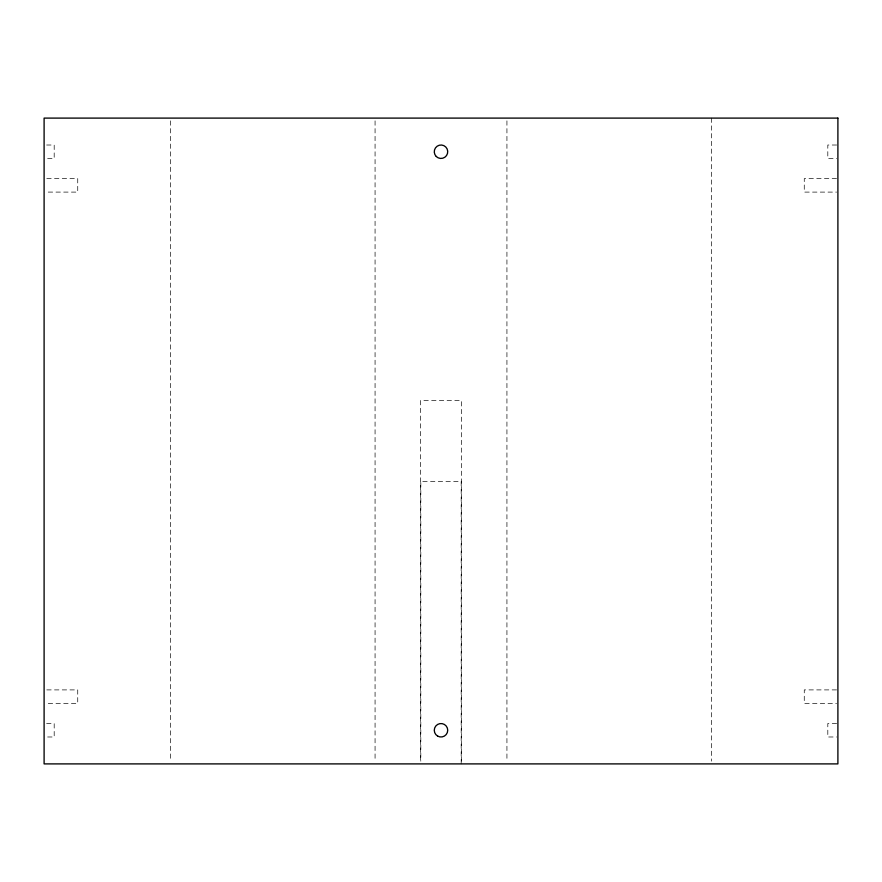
<?xml version="1.0" encoding="UTF-8"?>
<svg xmlns="http://www.w3.org/2000/svg" width="882" height="882" viewBox="0 0 882 882"><rect width="100%" height="100%" fill="white"/><g stroke="black" fill="none" stroke-linecap="round" stroke-linejoin="round"><path stroke-width="0.66" stroke-dasharray="4.41 3.31" d="M46.625 145.012L54.188 145.012L54.188 158.462L46.625 158.462M836.643 145.012L827.812 145.012L827.812 158.462L836.643 158.462M46.79 178.649L77.737 178.638L77.737 192.1L46.79 192.089M836.555 178.638L804.263 178.638L804.263 192.1L836.555 192.1M46.79 689.9L77.737 689.9L77.737 703.362L46.79 703.362M836.555 689.9L804.263 689.9L804.263 703.362L836.555 703.362M46.625 723.538L54.188 723.538L54.188 736.988L46.625 736.988M836.643 723.538L827.812 723.538L827.812 736.988L836.643 736.988M711.432 118.1L711.432 761.144M506.93 120.856L506.93 761.144M461.518 761.155L461.518 400.637L420.482 400.637L420.482 761.155M461.187 763.9L461.187 481.363L420.813 481.363L420.813 761.155M375.07 120.856L375.07 761.144M170.568 120.856L170.568 761.144"/><path stroke-width="1.32" d="M837.9 118.1L44.1 118.1L44.1 763.9L837.9 763.9L837.9 118.1M436.248 156.489A6.725 6.725 0 0 0 447.494 153.479A6.725 6.725 0 0 0 439.258 145.232A6.725 6.725 0 0 0 436.248 156.489M437.637 736.095A6.725 6.725 0 0 0 447.725 730.263A6.725 6.725 0 0 0 437.637 724.442A6.725 6.725 0 0 0 437.637 736.095"/></g></svg>
